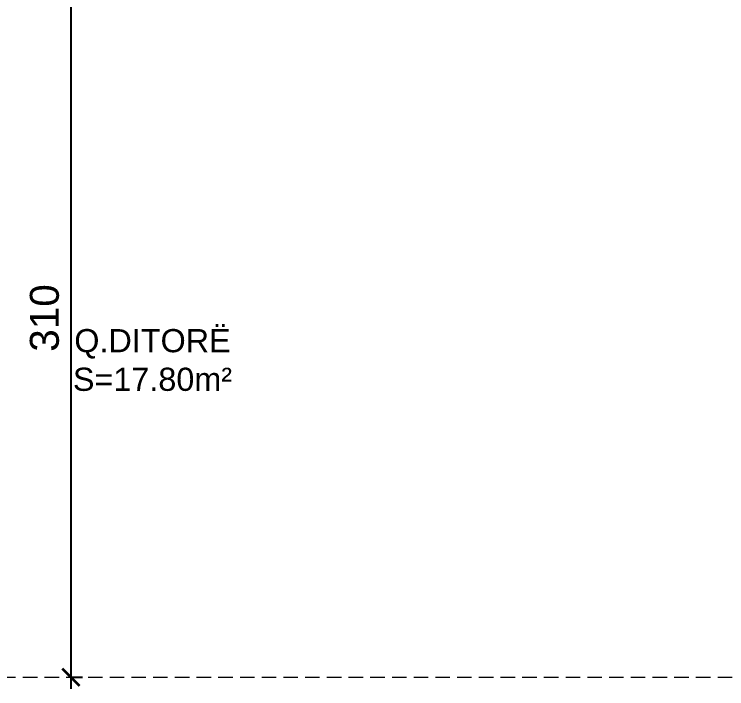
# Model space of a CAD drawing. Header units: centimetres. Extents: x 92587 to 105438, y -55119 to -48334.
# Drawn here: x 94951 to 95258.6, y -54077.4 to -53786.3 of the extents above; entities that cross this region are included whole.
import ezdxf

# ---------------------------------------------------------------- set-up
doc = ezdxf.new("R2010")
doc.units = ezdxf.units.CM
doc.header["$LTSCALE"] = 50
doc.header["$MEASUREMENT"] = 0
doc.linetypes.add('CACHE', pattern=[0.375, 0.25, -0.125])
doc.layers.get('0').update_dxf_attribs({"color": 8})
doc.layers.add('BETON CACHE', color=4, linetype='CACHE', lineweight=5)
doc.layers.add('DEMOL', color=7, linetype='Continuous', lineweight=60, true_color=0xa87e00)
doc.layers.add('TALUS', color=2, linetype='Continuous')
doc.styles.add('RS_TEXT_1.50', font='arial.ttf', dxfattribs={"height": 12.5})
doc.styles.add('RS_TXT_50', font='arial.ttf', dxfattribs={"height": 12.5})
doc.dimstyles.new('RS_50CM_LINEAIRE', dxfattribs={"dimscale": 5, "dimtxt": 12.5, "dimasz": 1.5, "dimexe": 1, "dimexo": 2.5, "dimgap": 1, "dimtad": 1, "dimdec": 1, "dimrnd": 0.5, "dimdsep": 46, "dimtxsty": 'RS_TXT_50', "dimblk1": 'ARCHTICK', "dimblk2": 'ARCHTICK', "dimsah": 1, "dimcen": 2.5, "dimdle": 1, "dimclrt": 4, "dimadec": 0, "dimazin": 2, "dimtfac": 1, "dimtdec": 1, "dimtix": 1, "dimtmove": 2, "dimatfit": 3, "dimfxl": 1, "dimtolj": 1, "dimtzin": 0, "dimarcsym": 0})

# ---------------------------------------------------------------- blocks, each defined once
blk = doc.blocks.new('_ArchTick')
at = {"color": 0, "linetype": 'ByBlock', "const_width": 0.15}
blk.add_lwpolyline([(-0.5, -0.5), (0.5, 0.5)], dxfattribs=at)
blk = doc.blocks.new('*D2870')
at = {"layer": 'Defpoints', "color": 0, "ltscale": 0.5, "transparency": 16777216}
for p in [(94988.61, -53762.36), (94963.4, -54072.36), (94975.48, -54072.36)]:
    blk.add_point(p, dxfattribs=at)
at = {"layer": 'TALUS', "color": 0, "lineweight": -2, "ltscale": 0.5, "transparency": 16777216}
for p, q in [((94975.48, -53757.36), (94975.48, -54077.36)), ((94976.11, -53762.36), (94970.48, -53762.36)), ((94975.9, -54072.36), (94980.48, -54072.36))]:
    blk.add_line(p, q, dxfattribs=at)
at = {"layer": 'TALUS', "color": 0, "lineweight": -2, "ltscale": 0.5, "transparency": 16777216, "xscale": 7.5, "yscale": 7.5, "zscale": 7.5}
for p, rotation in [((94975.48, -53762.36), 90), ((94975.48, -54072.36), 270)]:
    blk.add_blockref('_ArchTick', p, dxfattribs=dict(at, rotation=rotation))
at = {"layer": 'TALUS', "color": 4, "ltscale": 0.5, "transparency": 16777216, "insert": (94964.09, -53917.36), "char_height": 12.5, "attachment_point": 5, "rotation": 90, "style": 'RS_TXT_50'}
blk.add_mtext('\\A1;310', dxfattribs=at)

msp = doc.modelspace()

# ---------------------------------------------------------------- linework, layer by layer
at = {"layer": 'BETON CACHE', "lineweight": 5, "ltscale": 0.5}
msp.add_lwpolyline([(94664.11, -54072.36), (96764.11, -54072.36), (96764.11, -52107.36), (94664.11, -52107.36)], close=True, dxfattribs=at)

# ---------------------------------------------------------------- texts
at = {"layer": 'DEMOL', "lineweight": -2, "insert": (95010.69, -53935.55), "char_height": 10, "width": 93.9293, "attachment_point": 5, "style": 'RS_TEXT_1.50'}
msp.add_mtext('Q.DITORË\\PS=17.80m²', dxfattribs=at)

# ---------------------------------------------------------------- dimensions: what is measured, and where the dimension line sits
at = {"layer": 'TALUS', "ltscale": 0.5}
dim = msp.add_linear_dim(base=(94975.48, -54072.36), p1=(94988.61, -53762.36), p2=(94963.4, -54072.36), angle=90, dimstyle='RS_50CM_LINEAIRE', dxfattribs=at)
dim.commit()
dim.dimension.update_dxf_attribs({"geometry": '*D2870', "text_midpoint": (94964.09, -53917.36)})

doc.saveas('drawing.dxf')
